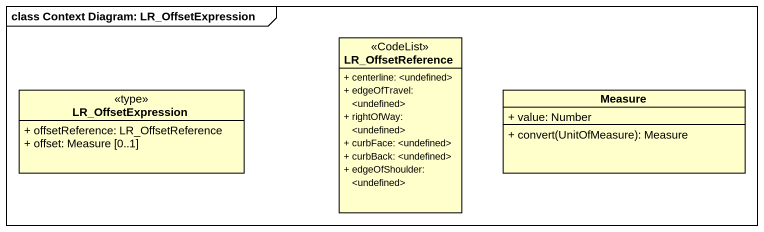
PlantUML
@startuml
mainframe class Context Diagram: LR_OffsetExpression
hide circle
hide empty members
skinparam classAttributeIconSize 0
class LR_OffsetReference <<CodeList>> {
  + centerline: <undefined>
  + edgeOfTravel: <undefined>
  + rightOfWay: <undefined>
  + curbFace: <undefined>
  + curbBack: <undefined>
  + edgeOfShoulder: <undefined>
}
class LR_OffsetExpression <<type>> {
  + offsetReference: LR_OffsetReference
  + offset: Measure [0..1]
}
class Measure {
  + value: Number
  + convert(UnitOfMeasure): Measure
}
@enduml
